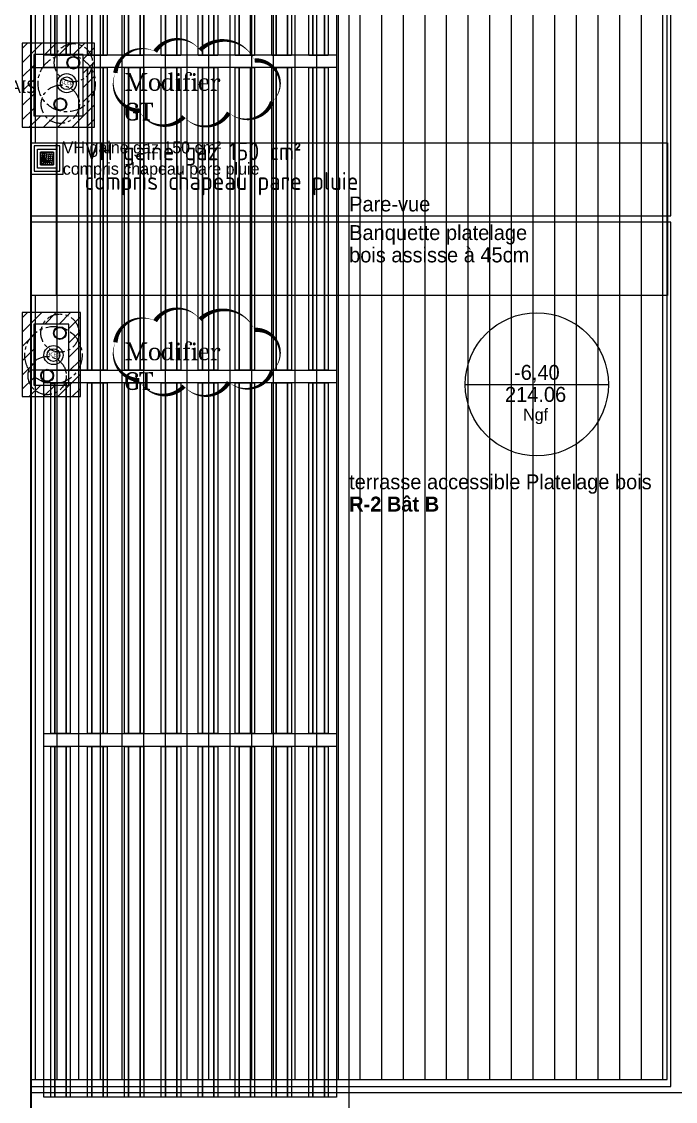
# Model space of a CAD drawing. Header units: centimetres. Extents: x 1724 to 19617, y -6503 to 8072.
# Drawn here: x 10852 to 11366, y 3524 to 4373 of the extents above; entities that cross this region are included whole.
import ezdxf

# ---------------------------------------------------------------- set-up
doc = ezdxf.new("R2010")
doc.units = ezdxf.units.CM
for name, pattern in [('CONTINU', [0]), ('prelem_euev', [2, 1.25, -0.25, 0.25, -0.25]), ('Style de ligne -15', [2.08328, 1.25, -0.41656, 0.13886, -0.27786])]:
    doc.linetypes.add(name, pattern=pattern)
for name, color, linetype in [('B GÈnÈral_Hatch', 252, 'Continuous'), ('B Général', 252, 'Continuous'), ('C ANNOTATIONS-niveaux', 252, 'Continuous'), ('C ANNOTATIONS-prestations', 252, 'Continuous'), ('C ANNOTATIONS-texte', 252, 'Continuous'), ('prlm-EAU-EUEV', 25, 'Continuous'), ('prlm-GT', 242, 'Continuous'), ('prlm-MOD', 64, 'Continuous'), ('prlm-MOD-PB', 123, 'Continuous')]:
    doc.layers.add(name, color=color, linetype=linetype)
doc.layers.add('prlm-ZEROPLOT', color=254, linetype='Continuous', plot=False)
doc.styles.add('Eurostile', font='Eurosti.TTF')
doc.styles.add('prlm-chauff', font='trebucbi.ttf', dxfattribs={"height": 18})
doc.styles.add('prlm-mod', font='cambriaz.ttf', dxfattribs={"height": 18})
doc.styles.get("Standard").update_dxf_attribs({"font": 'isocp.shx', "height": 15})
pattern_1 = [(90, (0, 0), (17, 0), [])]

# ---------------------------------------------------------------- blocks, each defined once
blk = doc.blocks.new('B n0.Groupe-11-1')
at = {"layer": 'B Général', "flags": 128}
for points in [[(121167.48, -121631.22), (121177.48, -121631.22), (121177.48, -121060.32), (121407.48, -121060.32), (121407.48, -122440.32), (121177.48, -122440.32), (121177.48, -121868.87), (121167.48, -121868.87), (121167.48, -122450.32), (121417.48, -122450.32), (121417.48, -121050.33), (121167.48, -121050.33)], [(121182.98, -121346.05), (121186.23, -121346.05), (121186.23, -121621.78), (121182.98, -121621.78)], [(121186.23, -121346.05), (121195.22, -121346.05), (121195.22, -121621.78), (121186.23, -121621.78)], [(121195.22, -121346.05), (121198.28, -121346.05), (121198.28, -121621.78), (121195.22, -121621.78)], [(121211.92, -121346.05), (121215.16, -121346.05), (121215.16, -121621.78), (121211.92, -121621.78)], [(121215.16, -121346.05), (121224.15, -121346.05), (121224.15, -121621.78), (121215.16, -121621.78)], [(121224.15, -121346.05), (121227.21, -121346.05), (121227.21, -121621.78), (121224.15, -121621.78)], [(121240.94, -121346.05), (121244.18, -121346.05), (121244.18, -121621.78), (121240.94, -121621.78)], [(121244.18, -121346.05), (121253.18, -121346.05), (121253.18, -121621.78), (121244.18, -121621.78)], [(121253.18, -121346.05), (121256.23, -121346.05), (121256.23, -121621.78), (121253.18, -121621.78)], [(121269.87, -121346.05), (121273.12, -121346.05), (121273.12, -121621.78), (121269.87, -121621.78)], [(121273.12, -121346.05), (121282.11, -121346.05), (121282.11, -121621.78), (121273.12, -121621.78)], [(121282.11, -121346.05), (121285.17, -121346.05), (121285.17, -121621.78), (121282.11, -121621.78)], [(121298.89, -121346.05), (121302.14, -121346.05), (121302.14, -121621.78), (121298.89, -121621.78)], [(121302.14, -121346.05), (121311.13, -121346.05), (121311.13, -121621.78), (121302.14, -121621.78)], [(121311.13, -121346.05), (121314.19, -121346.05), (121314.19, -121621.78), (121311.13, -121621.78)], [(121327.83, -121346.05), (121331.07, -121346.05), (121331.07, -121621.78), (121327.83, -121621.78)], [(121331.07, -121346.05), (121340.07, -121346.05), (121340.07, -121621.78), (121331.07, -121621.78)], [(121340.07, -121346.05), (121343.12, -121346.05), (121343.12, -121621.78), (121340.07, -121621.78)], [(121356.85, -121346.05), (121360.09, -121346.05), (121360.09, -121621.78), (121356.85, -121621.78)], [(121360.09, -121346.05), (121369.09, -121346.05), (121369.09, -121621.78), (121360.09, -121621.78)], [(121369.09, -121346.05), (121372.14, -121346.05), (121372.14, -121621.78), (121369.09, -121621.78)], [(121385.78, -121346.07), (121389.03, -121346.07), (121389.03, -121621.8), (121385.78, -121621.8)], [(121389.03, -121346.07), (121398.02, -121346.07), (121398.02, -121621.8), (121389.03, -121621.8)], [(121398.02, -121346.07), (121401.08, -121346.07), (121401.08, -121621.8), (121398.02, -121621.8)], [(121177.48, -121621.22), (121407.48, -121621.22), (121407.48, -121631.22), (121177.48, -121631.22)], [(121211.92, -121631.22), (121215.16, -121631.22), (121215.16, -121868.87), (121211.92, -121868.87)], [(121215.16, -121631.22), (121224.15, -121631.22), (121224.15, -121868.87), (121215.16, -121868.87)], [(121224.15, -121631.22), (121227.21, -121631.22), (121227.21, -121868.87), (121224.15, -121868.87)], [(121240.94, -121631.22), (121244.18, -121631.22), (121244.18, -121868.87), (121240.94, -121868.87)], [(121244.18, -121631.22), (121253.18, -121631.22), (121253.18, -121868.87), (121244.18, -121868.87)], [(121253.18, -121631.22), (121256.23, -121631.22), (121256.23, -121868.87), (121253.18, -121868.87)], [(121269.87, -121631.22), (121273.12, -121631.22), (121273.12, -121868.87), (121269.87, -121868.87)], [(121273.12, -121631.22), (121282.11, -121631.22), (121282.11, -121868.87), (121273.12, -121868.87)], [(121282.11, -121631.22), (121285.17, -121631.22), (121285.17, -121868.87), (121282.11, -121868.87)], [(121298.89, -121631.22), (121302.14, -121631.22), (121302.14, -121868.87), (121298.89, -121868.87)], [(121302.14, -121631.22), (121311.13, -121631.22), (121311.13, -121868.87), (121302.14, -121868.87)], [(121311.13, -121631.22), (121314.19, -121631.22), (121314.19, -121868.87), (121311.13, -121868.87)], [(121327.83, -121631.22), (121331.07, -121631.22), (121331.07, -121868.87), (121327.83, -121868.87)], [(121331.07, -121631.22), (121340.07, -121631.22), (121340.07, -121868.87), (121331.07, -121868.87)], [(121340.07, -121631.22), (121343.12, -121631.22), (121343.12, -121868.87), (121340.07, -121868.87)], [(121356.85, -121631.22), (121360.09, -121631.22), (121360.09, -121868.87), (121356.85, -121868.87)], [(121360.09, -121631.22), (121369.09, -121631.22), (121369.09, -121868.87), (121360.09, -121868.87)], [(121369.09, -121631.22), (121372.14, -121631.22), (121372.14, -121868.87), (121369.09, -121868.87)], [(121385.78, -121631.21), (121389.03, -121631.21), (121389.03, -121868.86), (121385.78, -121868.86)], [(121389.03, -121631.21), (121398.02, -121631.21), (121398.02, -121868.86), (121389.03, -121868.86)], [(121398.02, -121631.21), (121401.08, -121631.21), (121401.08, -121868.86), (121398.02, -121868.86)], [(121177.48, -121868.87), (121407.48, -121868.87), (121407.48, -121878.87), (121177.48, -121878.87)], [(121182.98, -121878.87), (121186.23, -121878.87), (121186.23, -122154.6), (121182.98, -122154.6)], [(121186.23, -121878.87), (121195.22, -121878.87), (121195.22, -122154.6), (121186.23, -122154.6)], [(121195.22, -121878.87), (121198.28, -121878.87), (121198.28, -122154.6), (121195.22, -122154.6)], [(121211.92, -121878.87), (121215.16, -121878.87), (121215.16, -122154.6), (121211.92, -122154.6)], [(121215.16, -121878.87), (121224.15, -121878.87), (121224.15, -122154.6), (121215.16, -122154.6)], [(121224.15, -121878.87), (121227.21, -121878.87), (121227.21, -122154.6), (121224.15, -122154.6)], [(121240.94, -121878.87), (121244.18, -121878.87), (121244.18, -122154.6), (121240.94, -122154.6)], [(121244.18, -121878.87), (121253.18, -121878.87), (121253.18, -122154.6), (121244.18, -122154.6)], [(121253.18, -121878.87), (121256.23, -121878.87), (121256.23, -122154.6), (121253.18, -122154.6)], [(121269.87, -121878.87), (121273.12, -121878.87), (121273.12, -122154.6), (121269.87, -122154.6)], [(121273.12, -121878.87), (121282.11, -121878.87), (121282.11, -122154.6), (121273.12, -122154.6)], [(121282.11, -121878.87), (121285.17, -121878.87), (121285.17, -122154.6), (121282.11, -122154.6)], [(121298.89, -121878.87), (121302.14, -121878.87), (121302.14, -122154.6), (121298.89, -122154.6)], [(121302.14, -121878.87), (121311.13, -121878.87), (121311.13, -122154.6), (121302.14, -122154.6)], [(121311.13, -121878.87), (121314.19, -121878.87), (121314.19, -122154.6), (121311.13, -122154.6)], [(121327.83, -121878.87), (121331.07, -121878.87), (121331.07, -122154.6), (121327.83, -122154.6)], [(121331.07, -121878.87), (121340.07, -121878.87), (121340.07, -122154.6), (121331.07, -122154.6)], [(121340.07, -121878.87), (121343.12, -121878.87), (121343.12, -122154.6), (121340.07, -122154.6)], [(121356.85, -121878.87), (121360.09, -121878.87), (121360.09, -122154.6), (121356.85, -122154.6)], [(121360.09, -121878.87), (121369.09, -121878.87), (121369.09, -122154.6), (121360.09, -122154.6)], [(121369.09, -121878.87), (121372.14, -121878.87), (121372.14, -122154.6), (121369.09, -122154.6)], [(121385.78, -121878.86), (121389.03, -121878.86), (121389.03, -122154.58), (121385.78, -122154.58)], [(121389.03, -121878.86), (121398.02, -121878.86), (121398.02, -122154.58), (121389.03, -122154.58)], [(121398.02, -121878.86), (121401.08, -121878.86), (121401.08, -122154.58), (121398.02, -122154.58)], [(121177.48, -122154.6), (121407.48, -122154.6), (121407.48, -122164.6), (121177.48, -122164.6)], [(121182.98, -122164.6), (121186.23, -122164.6), (121186.23, -122440.32), (121182.98, -122440.32)], [(121186.23, -122164.6), (121195.22, -122164.6), (121195.22, -122440.32), (121186.23, -122440.32)], [(121195.22, -122164.6), (121198.28, -122164.6), (121198.28, -122440.32), (121195.22, -122440.32)], [(121211.92, -122164.6), (121215.16, -122164.6), (121215.16, -122440.32), (121211.92, -122440.32)], [(121215.16, -122164.6), (121224.15, -122164.6), (121224.15, -122440.32), (121215.16, -122440.32)], [(121224.15, -122164.6), (121227.21, -122164.6), (121227.21, -122440.32), (121224.15, -122440.32)], [(121240.94, -122164.6), (121244.18, -122164.6), (121244.18, -122440.32), (121240.94, -122440.32)], [(121244.18, -122164.6), (121253.18, -122164.6), (121253.18, -122440.32), (121244.18, -122440.32)], [(121253.18, -122164.6), (121256.23, -122164.6), (121256.23, -122440.32), (121253.18, -122440.32)], [(121269.87, -122164.6), (121273.12, -122164.6), (121273.12, -122440.32), (121269.87, -122440.32)], [(121273.12, -122164.6), (121282.11, -122164.6), (121282.11, -122440.32), (121273.12, -122440.32)], [(121282.11, -122164.6), (121285.17, -122164.6), (121285.17, -122440.32), (121282.11, -122440.32)], [(121298.89, -122164.6), (121302.14, -122164.6), (121302.14, -122440.32), (121298.89, -122440.32)], [(121302.14, -122164.6), (121311.13, -122164.6), (121311.13, -122440.32), (121302.14, -122440.32)], [(121311.13, -122164.6), (121314.19, -122164.6), (121314.19, -122440.32), (121311.13, -122440.32)], [(121327.83, -122164.6), (121331.07, -122164.6), (121331.07, -122440.32), (121327.83, -122440.32)], [(121331.07, -122164.6), (121340.07, -122164.6), (121340.07, -122440.32), (121331.07, -122440.32)], [(121340.07, -122164.6), (121343.12, -122164.6), (121343.12, -122440.32), (121340.07, -122440.32)], [(121356.85, -122164.6), (121360.09, -122164.6), (121360.09, -122440.32), (121356.85, -122440.32)], [(121360.09, -122164.6), (121369.09, -122164.6), (121369.09, -122440.32), (121360.09, -122440.32)], [(121369.09, -122164.6), (121372.14, -122164.6), (121372.14, -122440.32), (121369.09, -122440.32)], [(121385.78, -122164.58), (121389.03, -122164.58), (121389.03, -122440.31), (121385.78, -122440.31)], [(121389.03, -122164.58), (121398.02, -122164.58), (121398.02, -122440.31), (121389.03, -122440.31)], [(121398.02, -122164.58), (121401.08, -122164.58), (121401.08, -122440.31), (121398.02, -122440.31)]]:
    blk.add_lwpolyline(points, close=True, dxfattribs=at)
blk = doc.blocks.new('B n0.Alti BAT B TERRASSE R-2')
at = {"layer": 'C ANNOTATIONS-niveaux', "linetype": 'Continuous'}
blk.add_line((-55.25, -0.16), (57.25, -0.16), dxfattribs=at)
blk.add_circle((1, -0.16), 56.25, dxfattribs=at)
at = {"layer": 'C ANNOTATIONS-niveaux', "attachment_point": 2, "rotation": 0, "line_spacing_factor": 0.894578, "style": 'Eurostile'}
for s, insert, char_height in [('-6,40', (1, 15.13), 11.759), ('214.06', (0, -2.18), 11.759), ('Ngf', (0, -19.2), 9.407)]:
    blk.add_mtext(s, dxfattribs=dict(at, insert=insert, char_height=char_height))
blk = doc.blocks.new('B n0.Groupe-46-1')
at = {"layer": 'B GÈnÈral_Hatch', "linetype": 'Continuous'}
h = blk.add_hatch(dxfattribs=at)
h.set_pattern_fill('PLATELAGE BOIS', color=256, style=0, pattern_type=2)
h.set_pattern_definition(pattern_1)
h.paths.add_polyline_path([(121167.48, -121690.33), (121667.5, -121690.33), (121667.5, -121074.33), (121167.48, -121074.33)])
h = blk.add_hatch(dxfattribs=at)
h.set_pattern_fill('PLATELAGE BOIS', color=256, style=0, pattern_type=2)
h.set_pattern_definition(pattern_1)
h.paths.add_polyline_path([(121187.48, -121690.33), (121667.54, -121690.33), (121667.54, -121810.33), (121187.48, -121810.33)])
h = blk.add_hatch(dxfattribs=at)
h.set_pattern_fill('PLATELAGE BOIS', color=256, style=0, pattern_type=2)
h.set_pattern_definition(pattern_1)
h.paths.add_polyline_path([(121167.48, -122426.33), (121667.48, -122426.33), (121667.48, -121810.33), (121167.48, -121810.33)])
at = {"layer": 'B Général', "linetype": 'Continuous', "lineweight": 25, "flags": 128}
blk.add_lwpolyline([(118726.58, -121831.31), (118726.58, -123775.22), (120126.58, -123775.22), (120126.58, -122450.33), (121167.48, -122450.32), (121167.48, -121050.33), (118726.58, -121050.33), (118726.58, -121669.31)], close=True, dxfattribs=at)
at = {"layer": 'B Général', "linetype": 'Continuous', "lineweight": 18, "flags": 128}
blk.add_lwpolyline([(121167.48, -122426.33), (121667.5, -122426.33), (121667.5, -121074.33), (121167.48, -121074.33), (121167.48, -121050.33), (122276.54, -121050.33), (122276.54, -122450.33), (121167.48, -122450.33)], close=True, dxfattribs=at)
at = {"layer": 'B Général', "linetype": 'Continuous', "flags": 128}
for points in [[(122260.54, -121064.83), (122260.54, -122436.83), (121167.48, -122436.83), (121167.48, -122431.83), (121670.37, -122431.83), (121670.39, -121752.81), (121167.48, -121752.81), (121167.48, -121747.81), (121670.39, -121747.81), (121670.4, -121069.83), (121167.48, -121069.83), (121167.48, -121064.83)], [(121167.48, -121690.33), (121667.5, -121690.33), (121667.5, -121074.33), (121167.48, -121074.33)], [(121187.48, -121690.33), (121667.54, -121690.33), (121667.54, -121810.33), (121187.48, -121810.33)], [(121167.48, -122426.33), (121667.48, -122426.33), (121667.48, -121810.33), (121167.48, -121810.33)]]:
    blk.add_lwpolyline(points, close=True, dxfattribs=at)
at = {"layer": 'B Général'}
blk.add_blockref('B n0.Groupe-11-1', (0, 0), dxfattribs=at)
at = {"layer": 'C ANNOTATIONS-niveaux'}
blk.add_blockref('B n0.Alti BAT B TERRASSE R-2', (121564, -121879.97), dxfattribs=at)
at = {"layer": 'C ANNOTATIONS-texte', "insert": (121417.48, -121732.52), "char_height": 11.759, "attachment_point": 1, "line_spacing_factor": 0.894578, "style": 'Eurostile'}
blk.add_mtext('Pare-vue', dxfattribs=at)
at = {"layer": 'C ANNOTATIONS-texte', "char_height": 11.7593, "attachment_point": 1, "line_spacing_factor": 0.894578, "style": 'Eurostile'}
for s, insert, width in [('Banquette platelage bois assisse à 45cm', (121417.48, -121754.99), 163.7749), ('terrasse accessible Platelage bois\\P{\\fEurostile|b1|i0|c0|p0;R-2 Bât B}', (121417.48, -121950.81), 253.5176)]:
    blk.add_mtext(s, dxfattribs=dict(at, insert=insert, width=width))
blk = doc.blocks.new('xi.vhgaz-2')
at = {"layer": 'B Général', "linetype": 'Style de ligne -15', "ltscale": 25.4}
for p, q in [((5, -5), (15, -5)), ((5, -15), (5, -5)), ((6.81, -6.7), (6.81, -12.7)), ((8.77, -10.6), (6.81, -6.7)), ((15, -5), (15, -15)), ((15, -15), (5, -15)), ((6.81, -12.7), (12.71, -12.7)), ((12.71, -12.7), (8.77, -10.6))]:
    blk.add_line(p, q, dxfattribs=at)
at = {"layer": 'B Général', "linetype": 'Style de ligne -15', "ltscale": 25.4, "flags": 128}
for points in [[(-2.57, 2.41), (22.43, 2.41), (22.43, -22.59), (-2.57, -22.59)], [(0, -20), (20, -20), (20, 0), (0, 0)], [(2.43, -2.59), (17.43, -2.59), (17.43, -17.59), (2.43, -17.59)], [(6.81, -6.7), (8.77, -10.6), (12.71, -12.7), (6.81, -12.7)]]:
    blk.add_lwpolyline(points, close=True, dxfattribs=at)
blk = doc.blocks.new('B n0.Groupe-54-1')
at = {"layer": 'C ANNOTATIONS-prestations'}
blk.add_blockref('xi.vhgaz-2', (121170.05, -121692.73), dxfattribs=at)
at = {"layer": 'C ANNOTATIONS-prestations', "insert": (121192.48, -121689.25), "char_height": 9.4074, "width": 278.8522, "attachment_point": 1, "line_spacing_factor": 1.067261, "style": 'Eurostile'}
blk.add_mtext('VH gaine gaz 150 cm²\\Pcompris chapeau pare pluie', dxfattribs=at)
blk = doc.blocks.new('xi.txt-3ceptuile')
at = {"layer": 'prlm-MOD-PB', "insert": (0, 0), "char_height": 10, "width": 351.3603, "attachment_point": 1, "rotation": 360, "style": 'prlm-chauff'}
blk.add_mtext('\\A1;\\pxql;CHEMINEES 3CEP FOURNIES PAR LOT CHAUFFAGE MAIS POSEES PAR LOT TOITURE', dxfattribs=at)
blk = doc.blocks.new('xi.3cep100-150mod')
at = {"layer": 'prlm-MOD-PB', "color": 0}
for radius in [7.5, 5]:
    blk.add_circle((0, 0), radius, dxfattribs=at)
at = {"layer": 'prlm-ZEROPLOT', "linetype": 'prelem_euev', "ltscale": 10}
blk.add_circle((0, 0), 22.5, dxfattribs=at)
at = {"layer": 'prlm-MOD-PB', "color": 0, "insert": (0, 0), "char_height": 3, "width": 9.7815, "attachment_point": 5, "style": 'prlm-chauff'}
blk.add_mtext('\\pxqc;3CEp', dxfattribs=at)
blk = doc.blocks.new('xi.txt-modgt')
at = {"layer": 'prlm-MOD'}
blk.add_lwpolyline([(59.32, 18.07, 0, 3.5, 0.520567), (24.12, 16.9, 0, 3.5, 0.520567), (24.12, 16.9, 0, 3.5, 0.520567), (-7.16, 0.09, 0, 3.5, 0.520567), (-7.16, 0.09, 0, 3.5, 0.520567), (11.61, -29.62, 0, 3.5, 0.520567), (11.61, -29.62, 0, 3.5, 0.520567), (46.8, -34.31, 0, 3.5, 0.520567), (46.8, -34.31, 0, 3.5, 0.520567), (82, -31.18, 0, 3.5, 0.520567), (82, -31.18, 0, 3.5, 0.520567), (116.02, -22.58, 0, 3.5, 0.520567), (116.02, -22.58, 0, 3.5, 0.71855), (102.33, 9.86, 0, 3.5, 0.520567), (102.33, 9.86, 0, 3.5, 0.520567)], format="xyseb", close=True, dxfattribs=at)
at = {"layer": 'prlm-MOD', "insert": (0, 0), "char_height": 14, "width": 1.3263, "attachment_point": 1, "style": 'prlm-mod'}
blk.add_mtext('Modifier GT', dxfattribs=at)
blk = doc.blocks.new('xi.vp')
at = {"layer": 'prlm-EAU-EUEV', "lineweight": 5}
h = blk.add_hatch(color=0, dxfattribs=at)
h.paths.add_polyline_path([(-5, 0, 1), (5, 0, 1)])
h.paths.add_polyline_path([(4.5, 0, -1), (-4.5, 0, -1)], flags=16)
at = {"layer": 'prlm-EAU-EUEV', "color": 0, "lineweight": 5}
for radius in [5, 4.5]:
    blk.add_circle((0, 0), radius, dxfattribs=at)
at = {"layer": 'prlm-ZEROPLOT', "linetype": 'prelem_euev', "ltscale": 10}
blk.add_circle((0, 0), 15, dxfattribs=at)
blk = doc.blocks.new('xi.TXT-VHgaz')
at = {"layer": 'prlm-MOD-PB', "insert": (0, 0), "char_height": 14, "width": 278.8522, "attachment_point": 1}
blk.add_mtext('VH gaine gaz 150 cm²\\Pcompris chapeau pare pluie', dxfattribs=at)
blk = doc.blocks.new('xi.vhgaz')
at = {"layer": 'prlm-MOD-PB'}
h = blk.add_hatch(dxfattribs=at)
h.set_pattern_fill('ANSI37', color=256, scale=0.5, angle=36.16184, style=0)
h.set_pattern_definition([(81.161841, (11122.5579, 22597.7274), (-1.56865046, 0.2439098), []), (171.161841, (11122.5579, 22597.7274), (-0.2439098, -1.56865046), [])])
h.paths.add_polyline_path([(5, -15), (15, -15), (15, -5), (5, -5)])
at = {"layer": 'prlm-MOD-PB', "linetype": 'CONTINU'}
blk.add_hatch(color=256, dxfattribs=at).paths.add_polyline_path([(6.81, -6.7), (8.77, -10.6), (12.71, -12.7), (6.81, -12.7)], flags=16)
for p, q in [((5, -5), (15, -5)), ((5, -15), (5, -5)), ((6.81, -6.7), (6.81, -12.7)), ((8.77, -10.6), (6.81, -6.7)), ((15, -5), (15, -15)), ((15, -15), (5, -15)), ((6.81, -12.7), (12.71, -12.7)), ((12.71, -12.7), (8.77, -10.6))]:
    blk.add_line(p, q, dxfattribs=at)
at = {"layer": 'prlm-MOD-PB'}
for points in [[(-2.57, 2.41), (22.43, 2.41), (22.43, -22.59), (-2.57, -22.59)], [(0, -20), (20, -20), (20, 0), (0, 0)], [(2.43, -2.59), (17.43, -2.59), (17.43, -17.59), (2.43, -17.59)], [(5, -15), (15, -15), (15, -5), (5, -5)]]:
    blk.add_lwpolyline(points, close=True, dxfattribs=at)

msp = doc.modelspace()

# ---------------------------------------------------------------- hatches: boundary and pattern name
at = {"layer": 'prlm-MOD'}
h = msp.add_hatch(dxfattribs=at)
h.set_pattern_fill('ANSI31', color=256, scale=2.5)
h.set_pattern_definition([(45, (0, 211.7144), (-5.61266, 5.61266), [])])
h.paths.add_polyline_path([(10900.375, 4346.71), (10861.569, 4346.71), (10861.569, 4298.656), (10900.375, 4298.656)], flags=16)
h.paths.add_polyline_path([(10909.368, 4355.704), (10852.576, 4355.704), (10852.576, 4289.663), (10909.368, 4289.663)])
h = msp.add_hatch(dxfattribs=at)
h.set_pattern_fill('ANSI31', color=256, scale=2.5)
h.paths.add_polyline_path([(10889.168, 4134.996), (10861.569, 4134.996), (10861.569, 4086.941), (10889.168, 4086.941)], flags=16)
h.paths.add_polyline_path([(10898.161, 4143.989), (10852.576, 4143.989), (10852.576, 4077.948), (10898.161, 4077.948)])

# ---------------------------------------------------------------- linework, layer by layer
at = {"layer": 'B Général', "linetype": 'Continuous', "flags": 128}
msp.add_lwpolyline([(10859.388, 4336.491), (10903.822, 4336.491), (10903.822, 4098.846), (10859.388, 4098.846)], close=True, dxfattribs=at)
at = {"layer": 'prlm-GT'}
for points in [[(10900.375, 4346.71), (10861.569, 4346.71), (10861.569, 4298.656), (10900.375, 4298.656)], [(10889.168, 4134.996), (10861.569, 4134.996), (10861.569, 4086.941), (10889.168, 4086.941)]]:
    msp.add_lwpolyline(points, close=True, dxfattribs=at)
at = {"layer": 'prlm-MOD'}
for points in [[(10909.368, 4355.704), (10852.576, 4355.704), (10852.576, 4289.663), (10909.368, 4289.663)], [(10898.161, 4143.989), (10852.576, 4143.989), (10852.576, 4077.948), (10898.161, 4077.948)]]:
    msp.add_lwpolyline(points, close=True, dxfattribs=at)
at = {"layer": 'prlm-ZEROPLOT'}
msp.add_lwpolyline([(8418.485, 4917.388), (10859.388, 4917.388), (10859.389, 3517.39), (9818.485, 3517.39), (9818.485, 2192.491), (8418.485, 2192.491)], close=True, dxfattribs=at)

# ---------------------------------------------------------------- block references
at = {"layer": 'B Général'}
msp.add_blockref('B n0.Groupe-46-1', (-110308.095, 125967.714), dxfattribs=at)
at = {"layer": 'C ANNOTATIONS-prestations'}
msp.add_blockref('B n0.Groupe-54-1', (-110308.095, 125967.714), dxfattribs=at)
at = {"layer": 'prlm-EAU-EUEV'}
for p in [(10892.676, 4340.33), (10882.418, 4307.637), (10882.128, 4127.878), (10872.099, 4094.461)]:
    msp.add_blockref('xi.vp', p, dxfattribs=at)
at = {"layer": 'prlm-MOD'}
for p in [(10932.843, 4332.2), (10932.843, 4120.485)]:
    msp.add_blockref('xi.txt-modgt', p, dxfattribs=at)
at = {"layer": 'prlm-MOD-PB'}
for name, p in [('xi.3cep100-150mod', (10887.438, 4324.224)), ('xi.txt-3ceptuile', (10521.15, 4326.491)), ('xi.vhgaz', (10861.957, 4274.983)), ('xi.TXT-VHgaz', (10901.486, 4277.732)), ('xi.3cep100-150mod', (10877.037, 4110.561))]:
    msp.add_blockref(name, p, dxfattribs=at)

doc.saveas('drawing.dxf')
